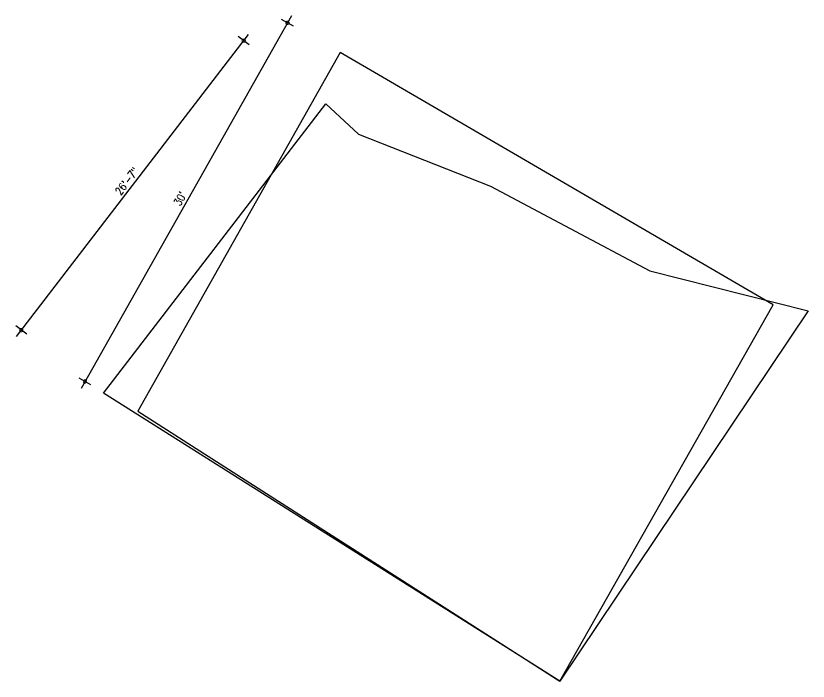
# Model space of a CAD drawing. Header units: inches. Extents: x 367408 to 389323, y -53247 to -41521.
# Drawn here: x 373949 to 374641, y -50397 to -49815 of the extents above; entities that cross this region are included whole.
import ezdxf

# ---------------------------------------------------------------- set-up
doc = ezdxf.new("R2010")
doc.units = ezdxf.units.IN
doc.header["$LTSCALE"] = 2
doc.header["$MEASUREMENT"] = 0
doc.header["$PDMODE"] = 34
doc.layers.get('0').update_dxf_attribs({"linetype": 'CONTINUOUS'})
doc.layers.get('DEFPOINTS').update_dxf_attribs({"color": 141, "linetype": 'CONTINUOUS'})
doc.layers.add('OUTLINE', color=1, linetype='CONTINUOUS', lineweight=25)
doc.styles.add('ROMANS', font='Romans.shx', dxfattribs={"width": 0.8})
doc.dimstyles.new('8 SCALE', dxfattribs={"dimscale": 0, "dimtxt": 7, "dimasz": 6, "dimexe": 6, "dimexo": 2, "dimgap": 2, "dimtad": 1, "dimdec": 0, "dimzin": 0, "dimdsep": 46, "dimlunit": 4, "dimtxsty": 'ROMANS', "dimblk": 'DOTSMALL', "dimcen": 0, "dimdle": 7, "dimclrd": 8, "dimclre": 8, "dimclrt": 3, "dimadec": 0, "dimazin": 0, "dimtfac": 1, "dimtdec": 0, "dimtofl": 0, "dimtmove": 2, "dimatfit": 3, "dimfxl": 6, "dimfxlon": 1, "dimtolj": 1, "dimtzin": 0, "dimarcsym": 0})

# ---------------------------------------------------------------- blocks, each defined once
blk = doc.blocks.new('_DOTSMALL')
at = {"color": 0, "linetype": 'ByBlock', "const_width": 0.5}
blk.add_lwpolyline([(-0.0625, 0, 1), (0.0625, 0, 1)], format="xyb", close=True, dxfattribs=at)
blk = doc.blocks.new('*D936')
at = {"layer": 'DEFPOINTS', "color": 0, "transparency": 16777216}
for p in [(374232.17, -49847.13), (374009.08, -50134.59), (374055.17, -50160.62)]:
    blk.add_point(p, dxfattribs=at)
at = {"layer": 'OUTLINE', "color": 8, "lineweight": -2, "transparency": 16777216}
for p, q in [((374189.52, -49815.01), (374005.64, -50140.69)), ((374191.3, -49824.06), (374180.85, -49818.16)), ((374014.3, -50137.54), (374003.85, -50131.64))]:
    blk.add_line(p, q, dxfattribs=at)
at = {"layer": 'OUTLINE', "color": 8, "lineweight": -2, "transparency": 16777216, "xscale": 6, "yscale": 6, "zscale": 6}
for p, rotation in [((374186.07, -49821.11), 60.55037865012225), ((374009.08, -50134.59), 240.5503786501223)]:
    blk.add_blockref('_DOTSMALL', p, dxfattribs=dict(at, rotation=rotation))
at = {"layer": 'OUTLINE', "color": 3, "transparency": 16777216, "insert": (374092.21, -49974.82), "char_height": 7, "attachment_point": 5, "rotation": 60.55038, "style": 'ROMANS'}
blk.add_mtext("\\A1;30'", dxfattribs=at)
blk = doc.blocks.new('*D937')
at = {"layer": 'DEFPOINTS', "color": 0, "transparency": 16777216}
for p in [(374147.84, -49836.73), (374219.69, -49891.96), (374025.25, -50144.95)]:
    blk.add_point(p, dxfattribs=at)
at = {"layer": 'OUTLINE', "color": 8, "lineweight": -2, "transparency": 16777216}
for p, q in [((373949.13, -50095.28), (374152.1, -49831.18)), ((374152.6, -49840.39), (374143.08, -49833.08)), ((373958.16, -50093.39), (373948.64, -50086.07))]:
    blk.add_line(p, q, dxfattribs=at)
at = {"layer": 'OUTLINE', "color": 8, "lineweight": -2, "transparency": 16777216, "xscale": 6, "yscale": 6, "zscale": 6}
for p, rotation in [((374147.84, -49836.73), 52.45617321744911), ((373953.4, -50089.73), 232.4561732174491)]:
    blk.add_blockref('_DOTSMALL', p, dxfattribs=dict(at, rotation=rotation))
at = {"layer": 'OUTLINE', "color": 3, "transparency": 16777216, "insert": (374045.73, -49959.47), "char_height": 7, "attachment_point": 5, "rotation": 52.45617, "style": 'ROMANS'}
blk.add_mtext('\\A1;26\'-7"', dxfattribs=at)

msp = doc.modelspace()

# ---------------------------------------------------------------- linework, layer by layer
at = {"layer": 'OUTLINE', "color": 2, "true_color": 0xf1eb1f}
msp.add_lwpolyline([(374610.59, -50067.69), (374232.17, -49847.13), (374055.17, -50160.62), (374424.2, -50396.54)], close=True, dxfattribs=at)
at = {"layer": 'OUTLINE'}
msp.add_lwpolyline([(374025.25, -50144.95), (374219.69, -49891.96), (374248.17, -49918.32), (374363.68, -49963.77), (374502.8, -50037.92), (374641.2, -50072.86), (374424.2, -50396.54)], close=True, dxfattribs=at)

# ---------------------------------------------------------------- dimensions: what is measured, and where the dimension line sits
for p1, p2, distance, picture, middle in [((374232.17, -49847.13), (374055.17, -50160.62), -52.93, '*D936', (374092.21, -49974.82)), ((374025.25, -50144.95), (374219.69, -49891.96), 90.62, '*D937', (374045.73, -49959.47))]:
    dim = msp.add_aligned_dim(p1=p1, p2=p2, distance=distance, dimstyle='8 SCALE', override={"dimscale": 1}, dxfattribs=at)
    dim.commit()
    dim.dimension.update_dxf_attribs({"geometry": picture, "text_midpoint": middle})

doc.saveas('drawing.dxf')
